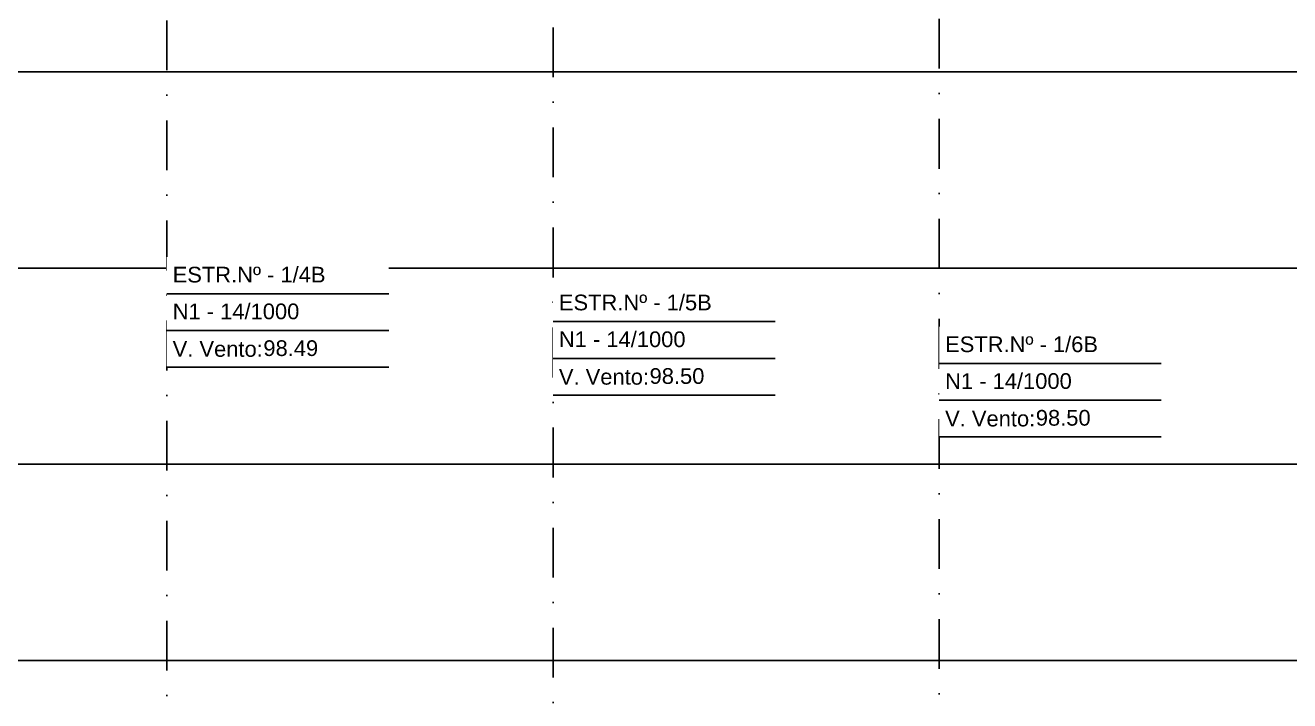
# Model space of a CAD drawing. Header units: metres. Extents: x -121 to 9872, y 3505 to 10721.
# Drawn here: x 1328.8 to 1651.3, y 7116.7 to 7288.8 of the extents above; entities that cross this region are included whole.
import ezdxf
from ezdxf.enums import TextEntityAlignment as Align

# ---------------------------------------------------------------- set-up
doc = ezdxf.new("R2010")
doc.units = ezdxf.units.M
doc.set_wipeout_variables(frame=1)
doc.linetypes.add('DASHDOT', pattern=[25.4, 12.7, -6.35, 0, -6.35])
for name, color, linetype in [('Cabeçalho', 7, 'Continuous'), ('GRID', 253, 'Continuous'), ('Ind_Bloco', 7, 'Continuous')]:
    doc.layers.add(name, color=color, linetype=linetype)
doc.styles.add('Arial', font='arial.ttf')
doc.styles.add('SIMM-PADRÃO_(TXT)', font='arial.ttf', dxfattribs={"height": 2})

# ---------------------------------------------------------------- blocks, each defined once
blk = doc.blocks.new('BlocoCabecalho')
blk.add_wipeout([(-11.66, -3.34), (44.97, -3.34), (44.97, -31.45), (-11.66, -31.45)])
for points in [[(-11.66, -12.71), (44.97, -12.71)], [(-11.66, -22.08), (44.97, -22.08)], [(-11.66, -31.45), (44.97, -31.45)]]:
    blk.add_lwpolyline(points)
at = {"style": 'SIMM-PADRÃO_(TXT)'}
for tag, p in [('ESTRUTURANUM', (-10.16, -11.03)), ('TIPO_ESFORÇO', (-10.16, -20.4)), ('VÃOVENTO', (12.97, -29.77))]:
    blk.add_attdef(tag, text='', height=4, dxfattribs=at).set_placement(p, align=Align.BOTTOM_LEFT)
at = {"layer": 'Ind_Bloco', "color": 7, "style": 'Arial'}
blk.add_text('V. Vento:', height=4, dxfattribs=at).set_placement((-10.16, -26.77), align=Align.MIDDLE_LEFT)

msp = doc.modelspace()

# ---------------------------------------------------------------- linework, layer by layer
at = {"layer": 'GRID', "linetype": 'DASHDOT'}
for p, q in [((1364.902, 7876.571), (1364.902, 5509.803)), ((1463.402, 7874.798), (1463.402, 5508.03)), ((1561.902, 7876.995), (1561.902, 5510.227))]:
    msp.add_line(p, q, dxfattribs=at)
at = {"layer": 'GRID'}
for points in [[(-30.298, 7276.973), (7827.812, 7276.973)], [(-30.298, 7226.973), (7827.812, 7226.973)], [(-30.298, 7226.973), (7827.812, 7226.973)], [(-30.298, 7176.973), (7827.812, 7176.973)], [(-30.298, 7176.973), (7827.812, 7176.973)], [(-30.298, 7126.973), (7827.812, 7126.973)], [(-30.298, 7126.973), (7827.812, 7126.973)]]:
    msp.add_lwpolyline(points, dxfattribs=at)

# ---------------------------------------------------------------- next in the draw order: block references
at = {"layer": 'Cabeçalho'}
for p, values in [((1376.558, 7233.124), {'ESTRUTURANUM': 'ESTR.Nº - 1/4B', 'TIPO_ESFORÇO': 'N1 - 14/1000', 'VÃOVENTO': '98.49'}), ((1475.058, 7226.024), {'ESTRUTURANUM': 'ESTR.Nº - 1/5B', 'TIPO_ESFORÇO': 'N1 - 14/1000', 'VÃOVENTO': '98.50'}), ((1573.558, 7215.374), {'ESTRUTURANUM': 'ESTR.Nº - 1/6B', 'TIPO_ESFORÇO': 'N1 - 14/1000', 'VÃOVENTO': '98.50'})]:
    msp.add_blockref('BlocoCabecalho', p, dxfattribs=at).add_auto_attribs(values)

doc.saveas('drawing.dxf')
